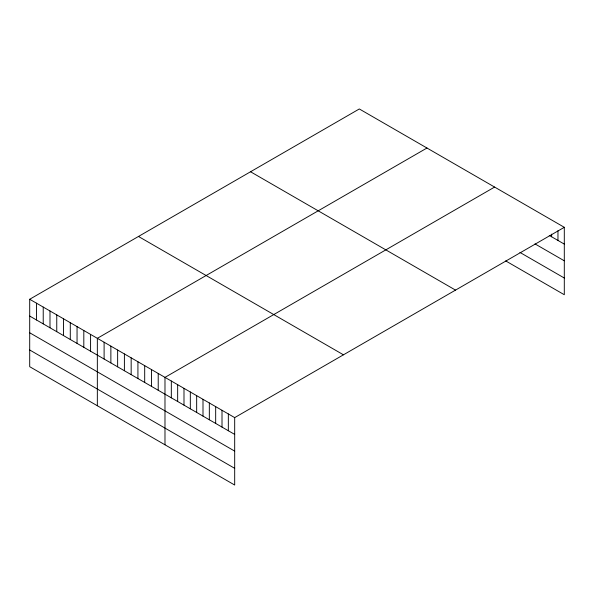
<?xml version="1.0" encoding="UTF-8"?>
<svg xmlns="http://www.w3.org/2000/svg" width="594" height="594" viewBox="0 0 594 594"><rect width="100%" height="100%" fill="white"/><g stroke="black" fill="none" stroke-linecap="round" stroke-linejoin="round"><path stroke-width="0.89" d="M29.7 299.265L234.682 417.612L234.682 485.038L29.7 366.691L29.7 299.265L359.318 108.962L564.3 227.309L564.3 294.735L505.694 260.9M426.967 148.017L97.342 338.32L97.342 405.747M494.609 187.065L164.983 377.376L164.983 444.802M234.682 417.612L564.3 227.309M549.25 235.417L564.3 244.104M535.001 243.896L564.3 260.811M519.95 252.42L564.3 278.022M250.549 171.763L455.524 290.11M138.476 236.464L343.451 354.811M29.7 316.067L234.682 434.407M29.7 332.774L234.682 451.113M29.7 349.985L234.682 468.332M557.966 230.717L557.966 240.444M551.626 234.133L551.626 236.791M228.341 413.951L228.341 430.754M222.008 410.298L222.008 427.093M215.674 406.638L215.674 423.433M209.333 402.977L209.333 419.78M202.999 399.324L202.999 416.119M196.666 395.663L196.666 412.459M190.325 392.003L190.325 408.806M183.992 388.35L183.992 405.145M177.658 384.689L177.658 401.485M171.324 381.029L171.324 397.832M158.219 373.47L158.219 390.265M151.455 369.565L151.455 386.36M144.691 365.659L144.691 382.454M137.927 361.753L137.927 378.549M131.163 357.848L131.163 374.643M124.398 353.942L124.398 370.738M117.634 350.037L117.634 366.832M110.87 346.131L110.87 362.927M104.106 342.226L104.106 359.021M90.578 334.415L90.578 351.21M83.813 330.509L83.813 347.304M77.049 326.603L77.049 343.406M70.285 322.698L70.285 339.501M63.521 318.792L63.521 335.595M56.757 314.887L56.757 331.69M49.993 310.981L49.993 327.784M43.228 307.076L43.228 323.879M36.464 303.17L36.464 319.973"/></g></svg>
